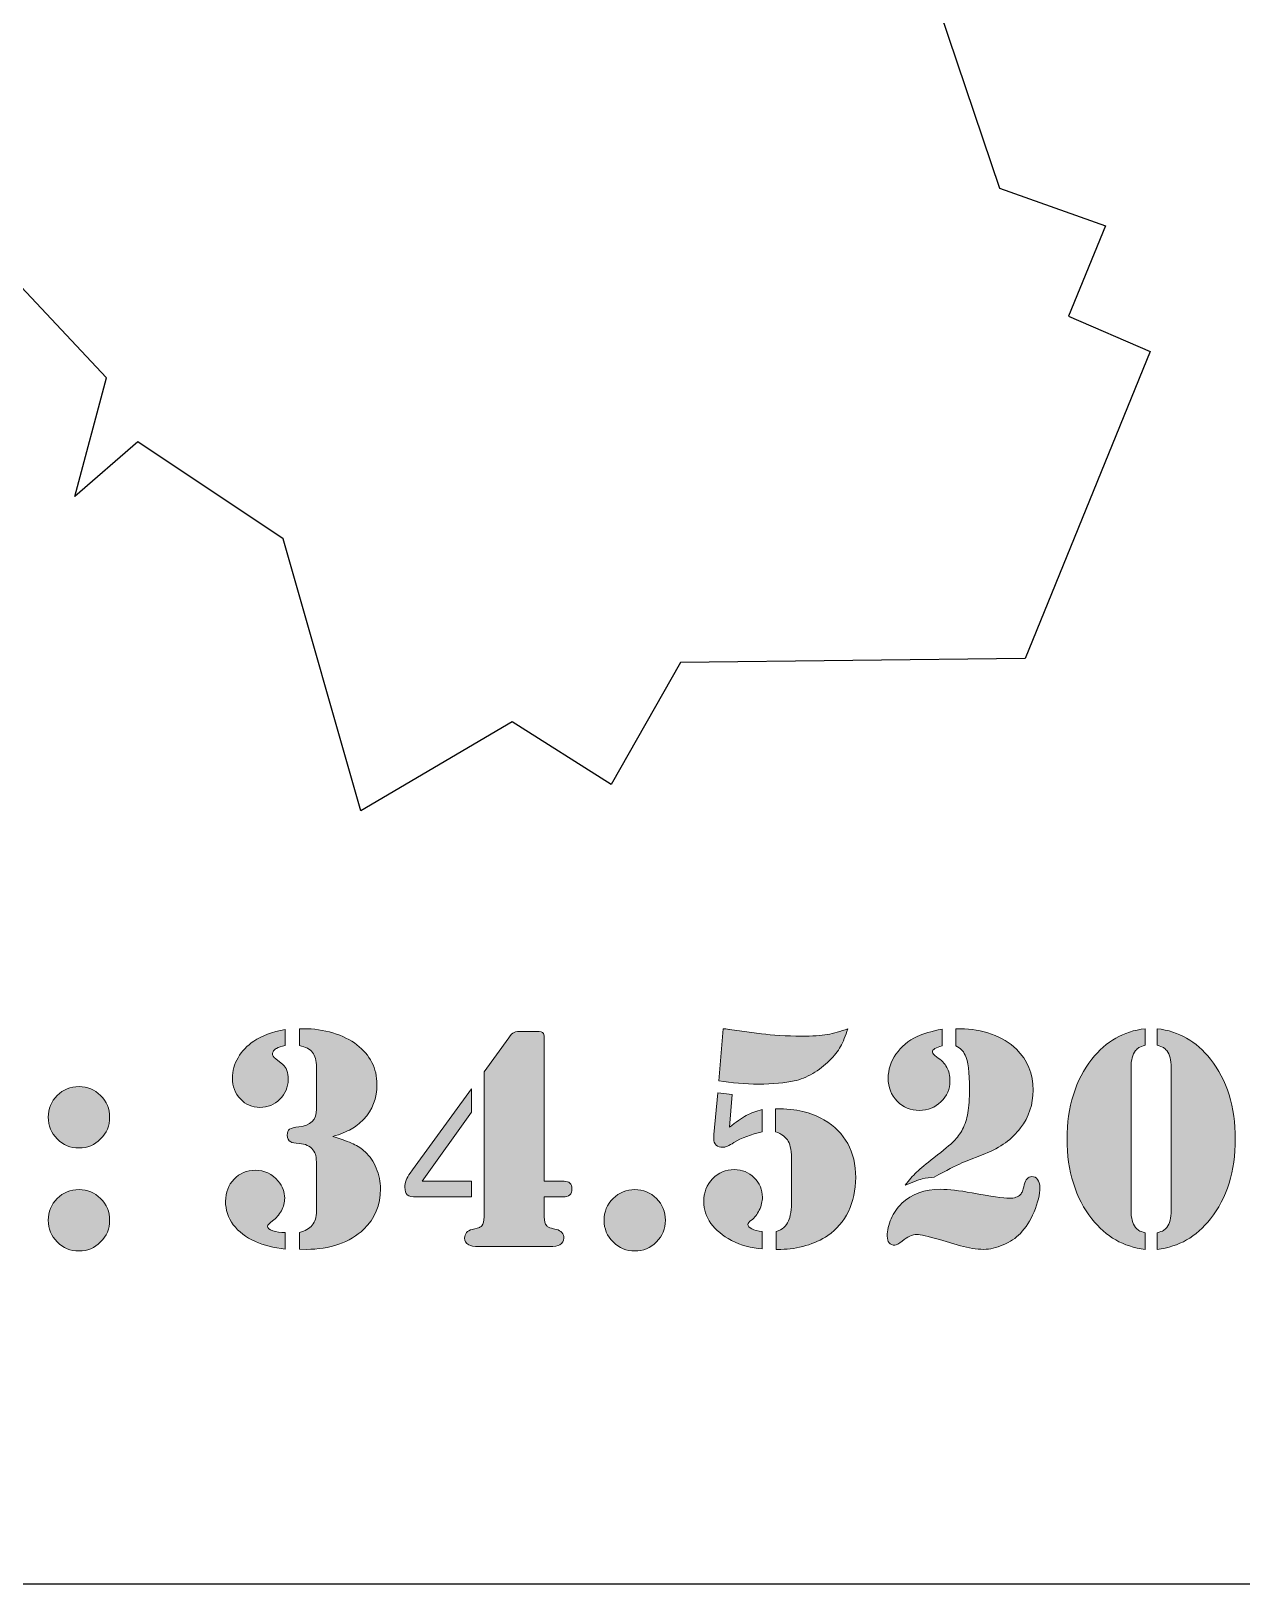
# Model space of a CAD drawing. Header units: inches. Extents: x 11 to 167, y -177 to -21.
# Drawn here: x 116.79 to 140.59, y -176.86 to -146.33 of the extents above; entities that cross this region are included whole.
import ezdxf

# ---------------------------------------------------------------- set-up
doc = ezdxf.new("R2010")
doc.units = ezdxf.units.IN
doc.header["$MEASUREMENT"] = 0
doc.layers.add('Layer 1', color=7, linetype='Continuous')
doc.layers.add('Layer 2', color=7, linetype='Continuous')

# ---------------------------------------------------------------- blocks, each defined once
blk = doc.blocks.new('block 5')
at = {"layer": 'Layer 2', "color": 250, "lineweight": 25, "true_color": 0x231f20}
blk.add_lwpolyline([(134.482, -145.437), (135.82, -149.421), (137.907, -150.16), (137.178, -151.935), (138.788, -152.629), (136.327, -158.668), (129.55, -158.745), (128.189, -161.147), (126.246, -159.911), (123.271, -161.659), (121.74, -156.313), (118.885, -154.408), (117.644, -155.484), (118.266, -153.147), (116.297, -151.044), (112.404, -151), (109.845, -147.199), (105.393, -145.074)], dxfattribs=at)
blk = doc.blocks.new('block 2')
at = {"layer": 'Layer 2'}
blk.add_blockref('block 5', (0, 0), dxfattribs=at)
blk = doc.blocks.new('block 7')
at = {"layer": 'Layer 2', "true_color": 0xffffff}
h = blk.add_hatch(color=7, dxfattribs=at)
h.dxf.hatch_style = 2
edge = h.paths.add_edge_path()
edge.add_spline(control_points=[(121.784, -169.953), (121.784, -169.953), (121.784, -170.279), (121.784, -170.279), (121.555, -170.25), (121.358, -170.199), (121.195, -170.127), (121.009, -170.044), (120.865, -169.935), (120.762, -169.797), (120.66, -169.66), (120.609, -169.506), (120.609, -169.336), (120.609, -169.163), (120.665, -169.018), (120.776, -168.901), (120.888, -168.784), (121.027, -168.726), (121.192, -168.726), (121.374, -168.726), (121.525, -168.798), (121.645, -168.943), (121.729, -169.046), (121.772, -169.157), (121.772, -169.274), (121.772, -169.359), (121.75, -169.442), (121.707, -169.522), (121.663, -169.603), (121.605, -169.669), (121.533, -169.721), (121.467, -169.768), (121.434, -169.805), (121.434, -169.829), (121.434, -169.862), (121.469, -169.891), (121.539, -169.916), (121.609, -169.941), (121.691, -169.953), (121.784, -169.953)], knot_values=[0, 0, 0, 0, 1, 1, 1, 2, 2, 2, 3, 3, 3, 4, 4, 4, 5, 5, 5, 6, 6, 6, 7, 7, 7, 8, 8, 8, 9, 9, 9, 10, 10, 10, 11, 11, 11, 12, 12, 12, 13, 13, 13, 13], degree=3, periodic=1)
edge = h.paths.add_edge_path()
edge.add_spline(control_points=[(121.784, -165.96), (121.784, -165.96), (121.784, -166.273), (121.784, -166.273), (121.704, -166.292), (121.646, -166.311), (121.61, -166.332), (121.588, -166.344), (121.569, -166.361), (121.553, -166.382), (121.538, -166.402), (121.53, -166.42), (121.53, -166.434), (121.532, -166.467), (121.554, -166.5), (121.595, -166.534), (121.595, -166.534), (121.738, -166.648), (121.738, -166.648), (121.806, -166.704), (121.84, -166.802), (121.84, -166.943), (121.84, -167.094), (121.786, -167.223), (121.677, -167.33), (121.569, -167.438), (121.438, -167.492), (121.285, -167.492), (121.132, -167.492), (121.004, -167.436), (120.9, -167.326), (120.797, -167.215), (120.745, -167.078), (120.745, -166.915), (120.745, -166.774), (120.782, -166.64), (120.855, -166.514), (120.929, -166.386), (121.032, -166.278), (121.164, -166.189), (121.317, -166.086), (121.524, -166.01), (121.784, -165.96)], knot_values=[0, 0, 0, 0, 1, 1, 1, 2, 2, 2, 3, 3, 3, 4, 4, 4, 5, 5, 5, 6, 6, 6, 7, 7, 7, 8, 8, 8, 9, 9, 9, 10, 10, 10, 11, 11, 11, 12, 12, 12, 13, 13, 13, 14, 14, 14, 14], degree=3, periodic=1)
edge = h.paths.add_edge_path()
edge.add_spline(control_points=[(122.717, -168.065), (122.897, -168.119), (123.032, -168.167), (123.12, -168.209), (123.209, -168.252), (123.288, -168.304), (123.356, -168.366), (123.447, -168.451), (123.519, -168.558), (123.573, -168.688), (123.627, -168.819), (123.654, -168.954), (123.654, -169.095), (123.654, -169.415), (123.544, -169.68), (123.325, -169.888), (123.191, -170.016), (123.027, -170.114), (122.834, -170.181), (122.64, -170.248), (122.428, -170.282), (122.197, -170.282), (122.197, -170.282), (122.06, -170.279), (122.06, -170.279), (122.06, -170.279), (122.06, -169.953), (122.06, -169.953), (122.176, -169.92), (122.26, -169.872), (122.311, -169.808), (122.342, -169.771), (122.364, -169.731), (122.376, -169.689), (122.389, -169.646), (122.395, -169.59), (122.395, -169.519), (122.395, -169.519), (122.395, -168.63), (122.395, -168.63), (122.395, -168.543), (122.391, -168.48), (122.383, -168.44), (122.374, -168.401), (122.356, -168.363), (122.327, -168.326), (122.269, -168.249), (122.178, -168.208), (122.054, -168.202), (121.971, -168.197), (121.916, -168.187), (121.89, -168.171), (121.844, -168.142), (121.821, -168.098), (121.821, -168.04), (121.821, -167.983), (121.837, -167.942), (121.869, -167.919), (121.901, -167.897), (121.962, -167.881), (122.051, -167.873), (122.282, -167.852), (122.398, -167.735), (122.398, -167.523), (122.398, -167.523), (122.395, -167.402), (122.395, -167.402), (122.395, -167.402), (122.395, -166.701), (122.395, -166.701), (122.395, -166.571), (122.37, -166.474), (122.321, -166.411), (122.271, -166.348), (122.184, -166.302), (122.06, -166.273), (122.06, -166.273), (122.06, -165.944), (122.06, -165.944), (122.06, -165.944), (122.147, -165.944), (122.147, -165.944), (122.345, -165.944), (122.537, -165.972), (122.721, -166.028), (122.904, -166.084), (123.062, -166.161), (123.192, -166.261), (123.32, -166.358), (123.418, -166.473), (123.485, -166.607), (123.552, -166.74), (123.586, -166.883), (123.586, -167.036), (123.586, -167.311), (123.498, -167.541), (123.322, -167.727), (123.246, -167.808), (123.164, -167.872), (123.079, -167.919), (122.993, -167.967), (122.872, -168.016), (122.717, -168.065)], knot_values=[0, 0, 0, 0, 1, 1, 1, 2, 2, 2, 3, 3, 3, 4, 4, 4, 5, 5, 5, 6, 6, 6, 7, 7, 7, 8, 8, 8, 9, 9, 9, 10, 10, 10, 11, 11, 11, 12, 12, 12, 13, 13, 13, 14, 14, 14, 15, 15, 15, 16, 16, 16, 17, 17, 17, 18, 18, 18, 19, 19, 19, 20, 20, 20, 21, 21, 21, 22, 22, 22, 23, 23, 23, 24, 24, 24, 25, 25, 25, 26, 26, 26, 27, 27, 27, 28, 28, 28, 29, 29, 29, 30, 30, 30, 31, 31, 31, 32, 32, 32, 33, 33, 33, 34, 34, 34, 34], degree=3, periodic=1)
h = blk.add_hatch(color=7, dxfattribs=at)
h.dxf.hatch_style = 2
edge = h.paths.add_edge_path()
edge.add_spline(control_points=[(125.446, -167.129), (125.446, -167.129), (125.446, -167.588), (125.446, -167.588), (125.446, -167.588), (124.472, -168.943), (124.472, -168.943), (124.472, -168.943), (125.446, -168.943), (125.446, -168.943), (125.446, -168.943), (125.446, -169.25), (125.446, -169.25), (125.446, -169.25), (124.364, -169.25), (124.364, -169.25), (124.275, -169.25), (124.214, -169.236), (124.182, -169.209), (124.15, -169.182), (124.134, -169.133), (124.134, -169.06), (124.134, -168.972), (124.17, -168.879), (124.24, -168.781), (124.24, -168.781), (124.286, -168.716), (124.286, -168.716), (124.286, -168.716), (125.446, -167.129), (125.446, -167.129)], knot_values=[0, 0, 0, 0, 1, 1, 1, 2, 2, 2, 3, 3, 3, 4, 4, 4, 5, 5, 5, 6, 6, 6, 7, 7, 7, 8, 8, 8, 9, 9, 9, 10, 10, 10, 10], degree=3, periodic=1)
edge = h.paths.add_edge_path()
edge.add_spline(control_points=[(125.691, -166.794), (125.691, -166.794), (126.178, -166.121), (126.178, -166.121), (126.217, -166.065), (126.252, -166.031), (126.283, -166.017), (126.314, -166.004), (126.371, -165.997), (126.454, -165.997), (126.454, -165.997), (126.723, -165.997), (126.723, -165.997), (126.798, -165.997), (126.842, -166.011), (126.857, -166.037), (126.869, -166.064), (126.875, -166.108), (126.875, -166.168), (126.875, -166.168), (126.875, -168.943), (126.875, -168.943), (126.875, -168.943), (127.263, -168.943), (127.263, -168.943), (127.366, -168.943), (127.418, -168.992), (127.418, -169.091), (127.418, -169.197), (127.36, -169.25), (127.244, -169.25), (127.244, -169.25), (126.875, -169.25), (126.875, -169.25), (126.875, -169.25), (126.875, -169.643), (126.875, -169.643), (126.875, -169.722), (126.891, -169.78), (126.922, -169.817), (126.938, -169.836), (126.954, -169.848), (126.968, -169.853), (126.983, -169.858), (127.03, -169.871), (127.111, -169.891), (127.21, -169.914), (127.26, -169.971), (127.26, -170.062), (127.26, -170.116), (127.233, -170.159), (127.179, -170.192), (127.14, -170.217), (127.074, -170.229), (126.981, -170.229), (126.981, -170.229), (126.878, -170.229), (126.878, -170.229), (126.878, -170.229), (125.688, -170.229), (125.688, -170.229), (125.688, -170.229), (125.585, -170.229), (125.585, -170.229), (125.492, -170.229), (125.427, -170.217), (125.39, -170.192), (125.336, -170.159), (125.309, -170.116), (125.309, -170.062), (125.309, -169.971), (125.359, -169.914), (125.458, -169.891), (125.537, -169.871), (125.584, -169.858), (125.599, -169.853), (125.615, -169.848), (125.63, -169.836), (125.644, -169.817), (125.675, -169.78), (125.691, -169.722), (125.691, -169.643), (125.691, -169.643), (125.691, -166.794), (125.691, -166.794)], knot_values=[0, 0, 0, 0, 1, 1, 1, 2, 2, 2, 3, 3, 3, 4, 4, 4, 5, 5, 5, 6, 6, 6, 7, 7, 7, 8, 8, 8, 9, 9, 9, 10, 10, 10, 11, 11, 11, 12, 12, 12, 13, 13, 13, 14, 14, 14, 15, 15, 15, 16, 16, 16, 17, 17, 17, 18, 18, 18, 19, 19, 19, 20, 20, 20, 21, 21, 21, 22, 22, 22, 23, 23, 23, 24, 24, 24, 25, 25, 25, 26, 26, 26, 27, 27, 27, 28, 28, 28, 28], degree=3, periodic=1)
h = blk.add_hatch(color=7, dxfattribs=at)
h.dxf.hatch_style = 2
edge = h.paths.add_edge_path()
edge.add_spline(control_points=[(131.16, -169.932), (131.16, -169.932), (131.16, -170.273), (131.16, -170.273), (130.943, -170.258), (130.742, -170.203), (130.556, -170.105), (130.38, -170.014), (130.245, -169.903), (130.151, -169.772), (130.057, -169.641), (130.01, -169.498), (130.01, -169.343), (130.01, -169.163), (130.067, -169.013), (130.182, -168.893), (130.297, -168.773), (130.441, -168.713), (130.615, -168.713), (130.763, -168.713), (130.892, -168.767), (131.001, -168.874), (131.109, -168.982), (131.163, -169.109), (131.163, -169.256), (131.163, -169.339), (131.143, -169.423), (131.101, -169.509), (131.06, -169.594), (131.009, -169.66), (130.949, -169.705), (130.902, -169.741), (130.878, -169.769), (130.878, -169.792), (130.878, -169.825), (130.903, -169.854), (130.953, -169.879), (131.002, -169.904), (131.071, -169.921), (131.16, -169.932)], knot_values=[0, 0, 0, 0, 1, 1, 1, 2, 2, 2, 3, 3, 3, 4, 4, 4, 5, 5, 5, 6, 6, 6, 7, 7, 7, 8, 8, 8, 9, 9, 9, 10, 10, 10, 11, 11, 11, 12, 12, 12, 13, 13, 13, 13], degree=3, periodic=1)
edge = h.paths.add_edge_path()
edge.add_spline(control_points=[(130.286, -167.206), (130.286, -167.206), (130.571, -167.237), (130.571, -167.237), (130.571, -167.237), (130.518, -167.882), (130.518, -167.882), (130.64, -167.781), (130.749, -167.704), (130.844, -167.653), (130.939, -167.601), (131.045, -167.561), (131.16, -167.532), (131.16, -167.532), (131.16, -167.969), (131.16, -167.969), (130.939, -168.021), (130.753, -168.092), (130.602, -168.183), (130.503, -168.245), (130.431, -168.276), (130.385, -168.276), (130.329, -168.276), (130.285, -168.261), (130.253, -168.231), (130.221, -168.201), (130.205, -168.16), (130.205, -168.109), (130.205, -168.084), (130.206, -168.055), (130.208, -168.022), (130.208, -168.022), (130.286, -167.206), (130.286, -167.206)], knot_values=[0, 0, 0, 0, 1, 1, 1, 2, 2, 2, 3, 3, 3, 4, 4, 4, 5, 5, 5, 6, 6, 6, 7, 7, 7, 8, 8, 8, 9, 9, 9, 10, 10, 10, 11, 11, 11, 11], degree=3, periodic=1)
edge = h.paths.add_edge_path()
edge.add_spline(control_points=[(130.308, -166.971), (130.308, -166.971), (130.394, -165.944), (130.394, -165.944), (130.463, -165.953), (130.503, -165.958), (130.515, -165.96), (130.515, -165.96), (131.142, -166.044), (131.142, -166.044), (131.363, -166.075), (131.627, -166.09), (131.935, -166.09), (132.142, -166.09), (132.31, -166.08), (132.438, -166.059), (132.566, -166.038), (132.7, -166), (132.841, -165.944), (132.797, -166.087), (132.75, -166.204), (132.698, -166.295), (132.647, -166.386), (132.574, -166.478), (132.481, -166.571), (132.382, -166.67), (132.272, -166.755), (132.151, -166.825), (132.03, -166.895), (131.91, -166.944), (131.79, -166.971), (131.608, -167.012), (131.372, -167.033), (131.083, -167.033), (130.82, -167.033), (130.562, -167.012), (130.308, -166.971)], knot_values=[0, 0, 0, 0, 1, 1, 1, 2, 2, 2, 3, 3, 3, 4, 4, 4, 5, 5, 5, 6, 6, 6, 7, 7, 7, 8, 8, 8, 9, 9, 9, 10, 10, 10, 11, 11, 11, 12, 12, 12, 12], degree=3, periodic=1)
edge = h.paths.add_edge_path()
edge.add_spline(control_points=[(131.421, -167.969), (131.421, -167.969), (131.421, -167.519), (131.421, -167.519), (131.634, -167.519), (131.812, -167.536), (131.957, -167.569), (132.102, -167.602), (132.24, -167.658), (132.373, -167.737), (132.788, -167.98), (132.996, -168.359), (132.996, -168.871), (132.996, -169.117), (132.948, -169.339), (132.853, -169.535), (132.758, -169.731), (132.623, -169.89), (132.447, -170.012), (132.323, -170.095), (132.179, -170.161), (132.016, -170.209), (131.853, -170.258), (131.689, -170.282), (131.526, -170.282), (131.526, -170.282), (131.43, -170.282), (131.43, -170.282), (131.43, -170.282), (131.43, -169.932), (131.43, -169.932), (131.494, -169.911), (131.545, -169.885), (131.584, -169.853), (131.622, -169.821), (131.653, -169.776), (131.678, -169.718), (131.695, -169.685), (131.709, -169.631), (131.72, -169.557), (131.731, -169.482), (131.737, -169.411), (131.737, -169.343), (131.737, -169.343), (131.737, -168.549), (131.737, -168.549), (131.737, -168.367), (131.715, -168.236), (131.672, -168.157), (131.628, -168.077), (131.545, -168.015), (131.421, -167.969)], knot_values=[0, 0, 0, 0, 1, 1, 1, 2, 2, 2, 3, 3, 3, 4, 4, 4, 5, 5, 5, 6, 6, 6, 7, 7, 7, 8, 8, 8, 9, 9, 9, 10, 10, 10, 11, 11, 11, 12, 12, 12, 13, 13, 13, 14, 14, 14, 15, 15, 15, 16, 16, 16, 17, 17, 17, 17], degree=3, periodic=1)
h = blk.add_hatch(color=7, dxfattribs=at)
h.dxf.hatch_style = 2
edge = h.paths.add_edge_path()
edge.add_spline(control_points=[(136.459, -168.853), (136.505, -168.851), (136.542, -168.869), (136.572, -168.909), (136.602, -168.948), (136.617, -169), (136.617, -169.064), (136.617, -169.206), (136.58, -169.366), (136.504, -169.542), (136.429, -169.72), (136.338, -169.861), (136.233, -169.969), (136.142, -170.062), (136.029, -170.137), (135.895, -170.195), (135.761, -170.253), (135.633, -170.282), (135.514, -170.282), (135.369, -170.282), (135.216, -170.258), (135.055, -170.211), (135.055, -170.211), (134.645, -170.09), (134.645, -170.09), (134.416, -170.024), (134.267, -169.991), (134.199, -169.991), (134.108, -169.991), (134.012, -170.034), (133.911, -170.121), (133.846, -170.175), (133.798, -170.201), (133.765, -170.201), (133.717, -170.201), (133.681, -170.186), (133.655, -170.155), (133.629, -170.124), (133.616, -170.08), (133.616, -170.022), (133.616, -169.91), (133.642, -169.796), (133.693, -169.681), (133.745, -169.565), (133.815, -169.464), (133.904, -169.377), (134.092, -169.193), (134.349, -169.101), (134.673, -169.101), (134.824, -169.101), (135.028, -169.125), (135.284, -169.172), (135.658, -169.242), (135.902, -169.278), (136.016, -169.278), (136.115, -169.278), (136.188, -169.253), (136.236, -169.203), (136.252, -169.185), (136.265, -169.163), (136.275, -169.139), (136.284, -169.116), (136.296, -169.073), (136.31, -169.011), (136.333, -168.91), (136.383, -168.857), (136.459, -168.853)], knot_values=[0, 0, 0, 0, 1, 1, 1, 2, 2, 2, 3, 3, 3, 4, 4, 4, 5, 5, 5, 6, 6, 6, 7, 7, 7, 8, 8, 8, 9, 9, 9, 10, 10, 10, 11, 11, 11, 12, 12, 12, 13, 13, 13, 14, 14, 14, 15, 15, 15, 16, 16, 16, 17, 17, 17, 18, 18, 18, 19, 19, 19, 20, 20, 20, 21, 21, 21, 22, 22, 22, 22], degree=3, periodic=1)
edge = h.paths.add_edge_path()
edge.add_spline(control_points=[(134.695, -165.954), (134.695, -165.954), (134.695, -166.282), (134.695, -166.282), (134.637, -166.295), (134.59, -166.312), (134.554, -166.335), (134.518, -166.358), (134.501, -166.381), (134.503, -166.403), (134.507, -166.432), (134.535, -166.463), (134.586, -166.496), (134.679, -166.56), (134.747, -166.63), (134.788, -166.704), (134.829, -166.778), (134.85, -166.868), (134.85, -166.974), (134.85, -167.131), (134.791, -167.266), (134.672, -167.38), (134.553, -167.494), (134.413, -167.55), (134.252, -167.55), (134.076, -167.55), (133.929, -167.49), (133.811, -167.369), (133.693, -167.248), (133.635, -167.098), (133.635, -166.918), (133.635, -166.748), (133.686, -166.59), (133.788, -166.444), (133.89, -166.297), (134.029, -166.181), (134.205, -166.096), (134.317, -166.043), (134.48, -165.995), (134.695, -165.954)], knot_values=[0, 0, 0, 0, 1, 1, 1, 2, 2, 2, 3, 3, 3, 4, 4, 4, 5, 5, 5, 6, 6, 6, 7, 7, 7, 8, 8, 8, 9, 9, 9, 10, 10, 10, 11, 11, 11, 12, 12, 12, 13, 13, 13, 13], degree=3, periodic=1)
edge = h.paths.add_edge_path()
edge.add_spline(control_points=[(134.968, -166.282), (134.968, -166.282), (134.968, -165.944), (134.968, -165.944), (134.968, -165.944), (135.052, -165.944), (135.052, -165.944), (135.267, -165.944), (135.472, -165.98), (135.667, -166.051), (135.862, -166.123), (136.025, -166.221), (136.155, -166.347), (136.374, -166.56), (136.484, -166.829), (136.484, -167.154), (136.484, -167.433), (136.402, -167.68), (136.238, -167.896), (136.073, -168.112), (135.84, -168.281), (135.538, -168.403), (135.538, -168.403), (135.132, -168.564), (135.132, -168.564), (135.014, -168.612), (134.848, -168.695), (134.633, -168.812), (134.633, -168.812), (134.54, -168.865), (134.54, -168.865), (134.457, -168.865), (134.378, -168.876), (134.301, -168.898), (134.225, -168.92), (134.114, -168.961), (133.969, -169.023), (134.044, -168.924), (134.119, -168.838), (134.194, -168.766), (134.27, -168.694), (134.383, -168.598), (134.534, -168.481), (134.728, -168.33), (134.859, -168.221), (134.926, -168.153), (134.993, -168.087), (135.05, -168.008), (135.098, -167.919), (135.146, -167.829), (135.18, -167.722), (135.202, -167.599), (135.224, -167.476), (135.234, -167.32), (135.234, -167.132), (135.234, -166.801), (135.206, -166.578), (135.148, -166.462), (135.125, -166.417), (135.101, -166.382), (135.075, -166.357), (135.049, -166.332), (135.013, -166.307), (134.968, -166.282)], knot_values=[0, 0, 0, 0, 1, 1, 1, 2, 2, 2, 3, 3, 3, 4, 4, 4, 5, 5, 5, 6, 6, 6, 7, 7, 7, 8, 8, 8, 9, 9, 9, 10, 10, 10, 11, 11, 11, 12, 12, 12, 13, 13, 13, 14, 14, 14, 15, 15, 15, 16, 16, 16, 17, 17, 17, 18, 18, 18, 19, 19, 19, 20, 20, 20, 21, 21, 21, 21], degree=3, periodic=1)
h = blk.add_hatch(color=7, dxfattribs=at)
h.dxf.hatch_style = 2
edge = h.paths.add_edge_path()
edge.add_spline(control_points=[(138.685, -170.282), (138.468, -170.255), (138.276, -170.194), (138.107, -170.098), (137.939, -170.001), (137.782, -169.862), (137.637, -169.681), (137.478, -169.482), (137.357, -169.25), (137.275, -168.983), (137.192, -168.716), (137.151, -168.426), (137.151, -168.112), (137.151, -167.8), (137.192, -167.51), (137.275, -167.244), (137.357, -166.977), (137.478, -166.744), (137.637, -166.546), (137.782, -166.364), (137.939, -166.225), (138.107, -166.129), (138.276, -166.033), (138.468, -165.971), (138.685, -165.944), (138.685, -165.944), (138.685, -166.267), (138.685, -166.267), (138.628, -166.285), (138.587, -166.302), (138.564, -166.315), (138.542, -166.329), (138.52, -166.349), (138.499, -166.375), (138.439, -166.452), (138.409, -166.562), (138.409, -166.707), (138.409, -166.707), (138.409, -169.519), (138.409, -169.519), (138.409, -169.664), (138.439, -169.775), (138.499, -169.851), (138.52, -169.878), (138.542, -169.898), (138.564, -169.912), (138.587, -169.925), (138.628, -169.941), (138.685, -169.96), (138.685, -169.96), (138.685, -170.282), (138.685, -170.282)], knot_values=[0, 0, 0, 0, 1, 1, 1, 2, 2, 2, 3, 3, 3, 4, 4, 4, 5, 5, 5, 6, 6, 6, 7, 7, 7, 8, 8, 8, 9, 9, 9, 10, 10, 10, 11, 11, 11, 12, 12, 12, 13, 13, 13, 14, 14, 14, 15, 15, 15, 16, 16, 16, 17, 17, 17, 17], degree=3, periodic=1)
edge = h.paths.add_edge_path()
edge.add_spline(control_points=[(138.924, -170.282), (138.924, -170.282), (138.924, -169.96), (138.924, -169.96), (138.982, -169.941), (139.022, -169.925), (139.045, -169.912), (139.068, -169.898), (139.09, -169.878), (139.11, -169.851), (139.17, -169.775), (139.2, -169.664), (139.2, -169.519), (139.2, -169.519), (139.2, -166.707), (139.2, -166.707), (139.2, -166.562), (139.17, -166.452), (139.11, -166.375), (139.09, -166.349), (139.068, -166.329), (139.045, -166.315), (139.022, -166.302), (138.982, -166.285), (138.924, -166.267), (138.924, -166.267), (138.924, -165.944), (138.924, -165.944), (139.141, -165.971), (139.334, -166.033), (139.502, -166.129), (139.671, -166.225), (139.827, -166.364), (139.972, -166.546), (140.131, -166.744), (140.252, -166.977), (140.335, -167.244), (140.418, -167.51), (140.459, -167.8), (140.459, -168.112), (140.459, -168.426), (140.418, -168.716), (140.335, -168.983), (140.252, -169.25), (140.131, -169.482), (139.972, -169.681), (139.827, -169.862), (139.671, -170.001), (139.502, -170.098), (139.334, -170.194), (139.141, -170.255), (138.924, -170.282)], knot_values=[0, 0, 0, 0, 1, 1, 1, 2, 2, 2, 3, 3, 3, 4, 4, 4, 5, 5, 5, 6, 6, 6, 7, 7, 7, 8, 8, 8, 9, 9, 9, 10, 10, 10, 11, 11, 11, 12, 12, 12, 13, 13, 13, 14, 14, 14, 15, 15, 15, 16, 16, 16, 17, 17, 17, 17], degree=3, periodic=1)
h = blk.add_hatch(color=7, dxfattribs=at)
h.dxf.hatch_style = 2
edge = h.paths.add_edge_path()
edge.add_spline(control_points=[(117.729, -167.082), (117.894, -167.082), (118.036, -167.141), (118.153, -167.259), (118.271, -167.377), (118.33, -167.518), (118.33, -167.684), (118.33, -167.851), (118.271, -167.994), (118.153, -168.112), (118.036, -168.23), (117.894, -168.288), (117.729, -168.288), (117.561, -168.288), (117.419, -168.23), (117.301, -168.112), (117.183, -167.994), (117.124, -167.851), (117.124, -167.684), (117.124, -167.518), (117.183, -167.377), (117.301, -167.259), (117.419, -167.141), (117.561, -167.082), (117.729, -167.082)], knot_values=[0, 0, 0, 0, 1, 1, 1, 2, 2, 2, 3, 3, 3, 4, 4, 4, 5, 5, 5, 6, 6, 6, 7, 7, 7, 8, 8, 8, 8], degree=3, periodic=1)
edge = h.paths.add_edge_path()
edge.add_spline(control_points=[(117.729, -169.107), (117.894, -169.107), (118.036, -169.166), (118.153, -169.284), (118.271, -169.402), (118.33, -169.543), (118.33, -169.709), (118.33, -169.876), (118.271, -170.019), (118.153, -170.136), (118.036, -170.254), (117.894, -170.313), (117.729, -170.313), (117.561, -170.313), (117.419, -170.254), (117.301, -170.136), (117.183, -170.019), (117.124, -169.876), (117.124, -169.709), (117.124, -169.543), (117.183, -169.402), (117.301, -169.284), (117.419, -169.166), (117.561, -169.107), (117.729, -169.107)], knot_values=[0, 0, 0, 0, 1, 1, 1, 2, 2, 2, 3, 3, 3, 4, 4, 4, 5, 5, 5, 6, 6, 6, 7, 7, 7, 8, 8, 8, 8], degree=3, periodic=1)
h = blk.add_hatch(color=7, dxfattribs=at)
h.dxf.hatch_style = 2
edge = h.paths.add_edge_path()
edge.add_spline(control_points=[(128.655, -169.107), (128.82, -169.107), (128.962, -169.166), (129.08, -169.284), (129.198, -169.402), (129.257, -169.543), (129.257, -169.709), (129.257, -169.876), (129.198, -170.019), (129.08, -170.136), (128.962, -170.254), (128.82, -170.313), (128.655, -170.313), (128.488, -170.313), (128.345, -170.254), (128.227, -170.136), (128.109, -170.019), (128.05, -169.876), (128.05, -169.709), (128.05, -169.543), (128.109, -169.402), (128.227, -169.284), (128.345, -169.166), (128.488, -169.107), (128.655, -169.107)], knot_values=[0, 0, 0, 0, 1, 1, 1, 2, 2, 2, 3, 3, 3, 4, 4, 4, 5, 5, 5, 6, 6, 6, 7, 7, 7, 8, 8, 8, 8], degree=3, periodic=1)
at = {"layer": 'Layer 2', "lineweight": 0}
for points, knots in [([(121.784, -165.96), (121.784, -165.96), (121.784, -166.273), (121.784, -166.273), (121.704, -166.292), (121.646, -166.311), (121.61, -166.332), (121.588, -166.344), (121.569, -166.361), (121.553, -166.382), (121.538, -166.402), (121.53, -166.42), (121.53, -166.434), (121.532, -166.467), (121.554, -166.5), (121.595, -166.534), (121.595, -166.534), (121.738, -166.648), (121.738, -166.648), (121.806, -166.704), (121.84, -166.802), (121.84, -166.943), (121.84, -167.094), (121.786, -167.223), (121.677, -167.33), (121.569, -167.438), (121.438, -167.492), (121.285, -167.492), (121.132, -167.492), (121.004, -167.436), (120.9, -167.326), (120.797, -167.215), (120.745, -167.078), (120.745, -166.915), (120.745, -166.774), (120.782, -166.64), (120.855, -166.514), (120.929, -166.386), (121.032, -166.278), (121.164, -166.189), (121.317, -166.086), (121.524, -166.01), (121.784, -165.96)], [0, 0, 0, 0, 1, 1, 1, 2, 2, 2, 3, 3, 3, 4, 4, 4, 5, 5, 5, 6, 6, 6, 7, 7, 7, 8, 8, 8, 9, 9, 9, 10, 10, 10, 11, 11, 11, 12, 12, 12, 13, 13, 13, 14, 14, 14, 14]), ([(122.717, -168.065), (122.897, -168.119), (123.032, -168.167), (123.12, -168.209), (123.209, -168.252), (123.288, -168.304), (123.356, -168.366), (123.447, -168.451), (123.519, -168.558), (123.573, -168.688), (123.627, -168.819), (123.654, -168.954), (123.654, -169.095), (123.654, -169.415), (123.544, -169.68), (123.325, -169.888), (123.191, -170.016), (123.027, -170.114), (122.834, -170.181), (122.64, -170.248), (122.428, -170.282), (122.197, -170.282), (122.197, -170.282), (122.06, -170.279), (122.06, -170.279), (122.06, -170.279), (122.06, -169.953), (122.06, -169.953), (122.176, -169.92), (122.26, -169.872), (122.311, -169.808), (122.342, -169.771), (122.364, -169.731), (122.376, -169.689), (122.389, -169.646), (122.395, -169.59), (122.395, -169.519), (122.395, -169.519), (122.395, -168.63), (122.395, -168.63), (122.395, -168.543), (122.391, -168.48), (122.383, -168.44), (122.374, -168.401), (122.356, -168.363), (122.327, -168.326), (122.269, -168.249), (122.178, -168.208), (122.054, -168.202), (121.971, -168.197), (121.916, -168.187), (121.89, -168.171), (121.844, -168.142), (121.821, -168.098), (121.821, -168.04), (121.821, -167.983), (121.837, -167.942), (121.869, -167.919), (121.901, -167.897), (121.962, -167.881), (122.051, -167.873), (122.282, -167.852), (122.398, -167.735), (122.398, -167.523), (122.398, -167.523), (122.395, -167.402), (122.395, -167.402), (122.395, -167.402), (122.395, -166.701), (122.395, -166.701), (122.395, -166.571), (122.37, -166.474), (122.321, -166.411), (122.271, -166.348), (122.184, -166.302), (122.06, -166.273), (122.06, -166.273), (122.06, -165.944), (122.06, -165.944), (122.06, -165.944), (122.147, -165.944), (122.147, -165.944), (122.345, -165.944), (122.537, -165.972), (122.721, -166.028), (122.904, -166.084), (123.062, -166.161), (123.192, -166.261), (123.32, -166.358), (123.418, -166.473), (123.485, -166.607), (123.552, -166.74), (123.586, -166.883), (123.586, -167.036), (123.586, -167.311), (123.498, -167.541), (123.322, -167.727), (123.246, -167.808), (123.164, -167.872), (123.079, -167.919), (122.993, -167.967), (122.872, -168.016), (122.717, -168.065)], [0, 0, 0, 0, 1, 1, 1, 2, 2, 2, 3, 3, 3, 4, 4, 4, 5, 5, 5, 6, 6, 6, 7, 7, 7, 8, 8, 8, 9, 9, 9, 10, 10, 10, 11, 11, 11, 12, 12, 12, 13, 13, 13, 14, 14, 14, 15, 15, 15, 16, 16, 16, 17, 17, 17, 18, 18, 18, 19, 19, 19, 20, 20, 20, 21, 21, 21, 22, 22, 22, 23, 23, 23, 24, 24, 24, 25, 25, 25, 26, 26, 26, 27, 27, 27, 28, 28, 28, 29, 29, 29, 30, 30, 30, 31, 31, 31, 32, 32, 32, 33, 33, 33, 34, 34, 34, 34]), ([(125.691, -166.794), (125.691, -166.794), (126.178, -166.121), (126.178, -166.121), (126.217, -166.065), (126.252, -166.031), (126.283, -166.017), (126.314, -166.004), (126.371, -165.997), (126.454, -165.997), (126.454, -165.997), (126.723, -165.997), (126.723, -165.997), (126.798, -165.997), (126.842, -166.011), (126.857, -166.037), (126.869, -166.064), (126.875, -166.108), (126.875, -166.168), (126.875, -166.168), (126.875, -168.943), (126.875, -168.943), (126.875, -168.943), (127.263, -168.943), (127.263, -168.943), (127.366, -168.943), (127.418, -168.992), (127.418, -169.091), (127.418, -169.197), (127.36, -169.25), (127.244, -169.25), (127.244, -169.25), (126.875, -169.25), (126.875, -169.25), (126.875, -169.25), (126.875, -169.643), (126.875, -169.643), (126.875, -169.722), (126.891, -169.78), (126.922, -169.817), (126.938, -169.836), (126.954, -169.848), (126.968, -169.853), (126.983, -169.858), (127.03, -169.871), (127.111, -169.891), (127.21, -169.914), (127.26, -169.971), (127.26, -170.062), (127.26, -170.116), (127.233, -170.159), (127.179, -170.192), (127.14, -170.217), (127.074, -170.229), (126.981, -170.229), (126.981, -170.229), (126.878, -170.229), (126.878, -170.229), (126.878, -170.229), (125.688, -170.229), (125.688, -170.229), (125.688, -170.229), (125.585, -170.229), (125.585, -170.229), (125.492, -170.229), (125.427, -170.217), (125.39, -170.192), (125.336, -170.159), (125.309, -170.116), (125.309, -170.062), (125.309, -169.971), (125.359, -169.914), (125.458, -169.891), (125.537, -169.871), (125.584, -169.858), (125.599, -169.853), (125.615, -169.848), (125.63, -169.836), (125.644, -169.817), (125.675, -169.78), (125.691, -169.722), (125.691, -169.643), (125.691, -169.643), (125.691, -166.794), (125.691, -166.794)], [0, 0, 0, 0, 1, 1, 1, 2, 2, 2, 3, 3, 3, 4, 4, 4, 5, 5, 5, 6, 6, 6, 7, 7, 7, 8, 8, 8, 9, 9, 9, 10, 10, 10, 11, 11, 11, 12, 12, 12, 13, 13, 13, 14, 14, 14, 15, 15, 15, 16, 16, 16, 17, 17, 17, 18, 18, 18, 19, 19, 19, 20, 20, 20, 21, 21, 21, 22, 22, 22, 23, 23, 23, 24, 24, 24, 25, 25, 25, 26, 26, 26, 27, 27, 27, 28, 28, 28, 28]), ([(130.308, -166.971), (130.308, -166.971), (130.394, -165.944), (130.394, -165.944), (130.463, -165.953), (130.503, -165.958), (130.515, -165.96), (130.515, -165.96), (131.142, -166.044), (131.142, -166.044), (131.363, -166.075), (131.627, -166.09), (131.935, -166.09), (132.142, -166.09), (132.31, -166.08), (132.438, -166.059), (132.566, -166.038), (132.7, -166), (132.841, -165.944), (132.797, -166.087), (132.75, -166.204), (132.698, -166.295), (132.647, -166.386), (132.574, -166.478), (132.481, -166.571), (132.382, -166.67), (132.272, -166.755), (132.151, -166.825), (132.03, -166.895), (131.91, -166.944), (131.79, -166.971), (131.608, -167.012), (131.372, -167.033), (131.083, -167.033), (130.82, -167.033), (130.562, -167.012), (130.308, -166.971)], [0, 0, 0, 0, 1, 1, 1, 2, 2, 2, 3, 3, 3, 4, 4, 4, 5, 5, 5, 6, 6, 6, 7, 7, 7, 8, 8, 8, 9, 9, 9, 10, 10, 10, 11, 11, 11, 12, 12, 12, 12]), ([(134.695, -165.954), (134.695, -165.954), (134.695, -166.282), (134.695, -166.282), (134.637, -166.295), (134.59, -166.312), (134.554, -166.335), (134.518, -166.358), (134.501, -166.381), (134.503, -166.403), (134.507, -166.432), (134.535, -166.463), (134.586, -166.496), (134.679, -166.56), (134.747, -166.63), (134.788, -166.704), (134.829, -166.778), (134.85, -166.868), (134.85, -166.974), (134.85, -167.131), (134.791, -167.266), (134.672, -167.38), (134.553, -167.494), (134.413, -167.55), (134.252, -167.55), (134.076, -167.55), (133.929, -167.49), (133.811, -167.369), (133.693, -167.248), (133.635, -167.098), (133.635, -166.918), (133.635, -166.748), (133.686, -166.59), (133.788, -166.444), (133.89, -166.297), (134.029, -166.181), (134.205, -166.096), (134.317, -166.043), (134.48, -165.995), (134.695, -165.954)], [0, 0, 0, 0, 1, 1, 1, 2, 2, 2, 3, 3, 3, 4, 4, 4, 5, 5, 5, 6, 6, 6, 7, 7, 7, 8, 8, 8, 9, 9, 9, 10, 10, 10, 11, 11, 11, 12, 12, 12, 13, 13, 13, 13]), ([(134.968, -166.282), (134.968, -166.282), (134.968, -165.944), (134.968, -165.944), (134.968, -165.944), (135.052, -165.944), (135.052, -165.944), (135.267, -165.944), (135.472, -165.98), (135.667, -166.051), (135.862, -166.123), (136.025, -166.221), (136.155, -166.347), (136.374, -166.56), (136.484, -166.829), (136.484, -167.154), (136.484, -167.433), (136.402, -167.68), (136.238, -167.896), (136.073, -168.112), (135.84, -168.281), (135.538, -168.403), (135.538, -168.403), (135.132, -168.564), (135.132, -168.564), (135.014, -168.612), (134.848, -168.695), (134.633, -168.812), (134.633, -168.812), (134.54, -168.865), (134.54, -168.865), (134.457, -168.865), (134.378, -168.876), (134.301, -168.898), (134.225, -168.92), (134.114, -168.961), (133.969, -169.023), (134.044, -168.924), (134.119, -168.838), (134.194, -168.766), (134.27, -168.694), (134.383, -168.598), (134.534, -168.481), (134.728, -168.33), (134.859, -168.221), (134.926, -168.153), (134.993, -168.087), (135.05, -168.008), (135.098, -167.919), (135.146, -167.829), (135.18, -167.722), (135.202, -167.599), (135.224, -167.476), (135.234, -167.32), (135.234, -167.132), (135.234, -166.801), (135.206, -166.578), (135.148, -166.462), (135.125, -166.417), (135.101, -166.382), (135.075, -166.357), (135.049, -166.332), (135.013, -166.307), (134.968, -166.282)], [0, 0, 0, 0, 1, 1, 1, 2, 2, 2, 3, 3, 3, 4, 4, 4, 5, 5, 5, 6, 6, 6, 7, 7, 7, 8, 8, 8, 9, 9, 9, 10, 10, 10, 11, 11, 11, 12, 12, 12, 13, 13, 13, 14, 14, 14, 15, 15, 15, 16, 16, 16, 17, 17, 17, 18, 18, 18, 19, 19, 19, 20, 20, 20, 21, 21, 21, 21]), ([(138.685, -170.282), (138.468, -170.255), (138.276, -170.194), (138.107, -170.098), (137.939, -170.001), (137.782, -169.862), (137.637, -169.681), (137.478, -169.482), (137.357, -169.25), (137.275, -168.983), (137.192, -168.716), (137.151, -168.426), (137.151, -168.112), (137.151, -167.8), (137.192, -167.51), (137.275, -167.244), (137.357, -166.977), (137.478, -166.744), (137.637, -166.546), (137.782, -166.364), (137.939, -166.225), (138.107, -166.129), (138.276, -166.033), (138.468, -165.971), (138.685, -165.944), (138.685, -165.944), (138.685, -166.267), (138.685, -166.267), (138.628, -166.285), (138.587, -166.302), (138.564, -166.315), (138.542, -166.329), (138.52, -166.349), (138.499, -166.375), (138.439, -166.452), (138.409, -166.562), (138.409, -166.707), (138.409, -166.707), (138.409, -169.519), (138.409, -169.519), (138.409, -169.664), (138.439, -169.775), (138.499, -169.851), (138.52, -169.878), (138.542, -169.898), (138.564, -169.912), (138.587, -169.925), (138.628, -169.941), (138.685, -169.96), (138.685, -169.96), (138.685, -170.282), (138.685, -170.282)], [0, 0, 0, 0, 1, 1, 1, 2, 2, 2, 3, 3, 3, 4, 4, 4, 5, 5, 5, 6, 6, 6, 7, 7, 7, 8, 8, 8, 9, 9, 9, 10, 10, 10, 11, 11, 11, 12, 12, 12, 13, 13, 13, 14, 14, 14, 15, 15, 15, 16, 16, 16, 17, 17, 17, 17]), ([(138.924, -170.282), (138.924, -170.282), (138.924, -169.96), (138.924, -169.96), (138.982, -169.941), (139.022, -169.925), (139.045, -169.912), (139.068, -169.898), (139.09, -169.878), (139.11, -169.851), (139.17, -169.775), (139.2, -169.664), (139.2, -169.519), (139.2, -169.519), (139.2, -166.707), (139.2, -166.707), (139.2, -166.562), (139.17, -166.452), (139.11, -166.375), (139.09, -166.349), (139.068, -166.329), (139.045, -166.315), (139.022, -166.302), (138.982, -166.285), (138.924, -166.267), (138.924, -166.267), (138.924, -165.944), (138.924, -165.944), (139.141, -165.971), (139.334, -166.033), (139.502, -166.129), (139.671, -166.225), (139.827, -166.364), (139.972, -166.546), (140.131, -166.744), (140.252, -166.977), (140.335, -167.244), (140.418, -167.51), (140.459, -167.8), (140.459, -168.112), (140.459, -168.426), (140.418, -168.716), (140.335, -168.983), (140.252, -169.25), (140.131, -169.482), (139.972, -169.681), (139.827, -169.862), (139.671, -170.001), (139.502, -170.098), (139.334, -170.194), (139.141, -170.255), (138.924, -170.282)], [0, 0, 0, 0, 1, 1, 1, 2, 2, 2, 3, 3, 3, 4, 4, 4, 5, 5, 5, 6, 6, 6, 7, 7, 7, 8, 8, 8, 9, 9, 9, 10, 10, 10, 11, 11, 11, 12, 12, 12, 13, 13, 13, 14, 14, 14, 15, 15, 15, 16, 16, 16, 17, 17, 17, 17]), ([(117.729, -167.082), (117.894, -167.082), (118.036, -167.141), (118.153, -167.259), (118.271, -167.377), (118.33, -167.518), (118.33, -167.684), (118.33, -167.851), (118.271, -167.994), (118.153, -168.112), (118.036, -168.23), (117.894, -168.288), (117.729, -168.288), (117.561, -168.288), (117.419, -168.23), (117.301, -168.112), (117.183, -167.994), (117.124, -167.851), (117.124, -167.684), (117.124, -167.518), (117.183, -167.377), (117.301, -167.259), (117.419, -167.141), (117.561, -167.082), (117.729, -167.082)], [0, 0, 0, 0, 1, 1, 1, 2, 2, 2, 3, 3, 3, 4, 4, 4, 5, 5, 5, 6, 6, 6, 7, 7, 7, 8, 8, 8, 8]), ([(125.446, -167.129), (125.446, -167.129), (125.446, -167.588), (125.446, -167.588), (125.446, -167.588), (124.472, -168.943), (124.472, -168.943), (124.472, -168.943), (125.446, -168.943), (125.446, -168.943), (125.446, -168.943), (125.446, -169.25), (125.446, -169.25), (125.446, -169.25), (124.364, -169.25), (124.364, -169.25), (124.275, -169.25), (124.214, -169.236), (124.182, -169.209), (124.15, -169.182), (124.134, -169.133), (124.134, -169.06), (124.134, -168.972), (124.17, -168.879), (124.24, -168.781), (124.24, -168.781), (124.286, -168.716), (124.286, -168.716), (124.286, -168.716), (125.446, -167.129), (125.446, -167.129)], [0, 0, 0, 0, 1, 1, 1, 2, 2, 2, 3, 3, 3, 4, 4, 4, 5, 5, 5, 6, 6, 6, 7, 7, 7, 8, 8, 8, 9, 9, 9, 10, 10, 10, 10]), ([(130.286, -167.206), (130.286, -167.206), (130.571, -167.237), (130.571, -167.237), (130.571, -167.237), (130.518, -167.882), (130.518, -167.882), (130.64, -167.781), (130.749, -167.704), (130.844, -167.653), (130.939, -167.601), (131.045, -167.561), (131.16, -167.532), (131.16, -167.532), (131.16, -167.969), (131.16, -167.969), (130.939, -168.021), (130.753, -168.092), (130.602, -168.183), (130.503, -168.245), (130.431, -168.276), (130.385, -168.276), (130.329, -168.276), (130.285, -168.261), (130.253, -168.231), (130.221, -168.201), (130.205, -168.16), (130.205, -168.109), (130.205, -168.084), (130.206, -168.055), (130.208, -168.022), (130.208, -168.022), (130.286, -167.206), (130.286, -167.206)], [0, 0, 0, 0, 1, 1, 1, 2, 2, 2, 3, 3, 3, 4, 4, 4, 5, 5, 5, 6, 6, 6, 7, 7, 7, 8, 8, 8, 9, 9, 9, 10, 10, 10, 11, 11, 11, 11]), ([(131.421, -167.969), (131.421, -167.969), (131.421, -167.519), (131.421, -167.519), (131.634, -167.519), (131.812, -167.536), (131.957, -167.569), (132.102, -167.602), (132.24, -167.658), (132.373, -167.737), (132.788, -167.98), (132.996, -168.359), (132.996, -168.871), (132.996, -169.117), (132.948, -169.339), (132.853, -169.535), (132.758, -169.731), (132.623, -169.89), (132.447, -170.012), (132.323, -170.095), (132.179, -170.161), (132.016, -170.209), (131.853, -170.258), (131.689, -170.282), (131.526, -170.282), (131.526, -170.282), (131.43, -170.282), (131.43, -170.282), (131.43, -170.282), (131.43, -169.932), (131.43, -169.932), (131.494, -169.911), (131.545, -169.885), (131.584, -169.853), (131.622, -169.821), (131.653, -169.776), (131.678, -169.718), (131.695, -169.685), (131.709, -169.631), (131.72, -169.557), (131.731, -169.482), (131.737, -169.411), (131.737, -169.343), (131.737, -169.343), (131.737, -168.549), (131.737, -168.549), (131.737, -168.367), (131.715, -168.236), (131.672, -168.157), (131.628, -168.077), (131.545, -168.015), (131.421, -167.969)], [0, 0, 0, 0, 1, 1, 1, 2, 2, 2, 3, 3, 3, 4, 4, 4, 5, 5, 5, 6, 6, 6, 7, 7, 7, 8, 8, 8, 9, 9, 9, 10, 10, 10, 11, 11, 11, 12, 12, 12, 13, 13, 13, 14, 14, 14, 15, 15, 15, 16, 16, 16, 17, 17, 17, 17]), ([(121.784, -169.953), (121.784, -169.953), (121.784, -170.279), (121.784, -170.279), (121.555, -170.25), (121.358, -170.199), (121.195, -170.127), (121.009, -170.044), (120.865, -169.935), (120.762, -169.797), (120.66, -169.66), (120.609, -169.506), (120.609, -169.336), (120.609, -169.163), (120.665, -169.018), (120.776, -168.901), (120.888, -168.784), (121.027, -168.726), (121.192, -168.726), (121.374, -168.726), (121.525, -168.798), (121.645, -168.943), (121.729, -169.046), (121.772, -169.157), (121.772, -169.274), (121.772, -169.359), (121.75, -169.442), (121.707, -169.522), (121.663, -169.603), (121.605, -169.669), (121.533, -169.721), (121.467, -169.768), (121.434, -169.805), (121.434, -169.829), (121.434, -169.862), (121.469, -169.891), (121.539, -169.916), (121.609, -169.941), (121.691, -169.953), (121.784, -169.953)], [0, 0, 0, 0, 1, 1, 1, 2, 2, 2, 3, 3, 3, 4, 4, 4, 5, 5, 5, 6, 6, 6, 7, 7, 7, 8, 8, 8, 9, 9, 9, 10, 10, 10, 11, 11, 11, 12, 12, 12, 13, 13, 13, 13]), ([(131.16, -169.932), (131.16, -169.932), (131.16, -170.273), (131.16, -170.273), (130.943, -170.258), (130.742, -170.203), (130.556, -170.105), (130.38, -170.014), (130.245, -169.903), (130.151, -169.772), (130.057, -169.641), (130.01, -169.498), (130.01, -169.343), (130.01, -169.163), (130.067, -169.013), (130.182, -168.893), (130.297, -168.773), (130.441, -168.713), (130.615, -168.713), (130.763, -168.713), (130.892, -168.767), (131.001, -168.874), (131.109, -168.982), (131.163, -169.109), (131.163, -169.256), (131.163, -169.339), (131.143, -169.423), (131.101, -169.509), (131.06, -169.594), (131.009, -169.66), (130.949, -169.705), (130.902, -169.741), (130.878, -169.769), (130.878, -169.792), (130.878, -169.825), (130.903, -169.854), (130.953, -169.879), (131.002, -169.904), (131.071, -169.921), (131.16, -169.932)], [0, 0, 0, 0, 1, 1, 1, 2, 2, 2, 3, 3, 3, 4, 4, 4, 5, 5, 5, 6, 6, 6, 7, 7, 7, 8, 8, 8, 9, 9, 9, 10, 10, 10, 11, 11, 11, 12, 12, 12, 13, 13, 13, 13]), ([(117.729, -169.107), (117.894, -169.107), (118.036, -169.166), (118.153, -169.284), (118.271, -169.402), (118.33, -169.543), (118.33, -169.709), (118.33, -169.876), (118.271, -170.019), (118.153, -170.136), (118.036, -170.254), (117.894, -170.313), (117.729, -170.313), (117.561, -170.313), (117.419, -170.254), (117.301, -170.136), (117.183, -170.019), (117.124, -169.876), (117.124, -169.709), (117.124, -169.543), (117.183, -169.402), (117.301, -169.284), (117.419, -169.166), (117.561, -169.107), (117.729, -169.107)], [0, 0, 0, 0, 1, 1, 1, 2, 2, 2, 3, 3, 3, 4, 4, 4, 5, 5, 5, 6, 6, 6, 7, 7, 7, 8, 8, 8, 8]), ([(128.655, -169.107), (128.82, -169.107), (128.962, -169.166), (129.08, -169.284), (129.198, -169.402), (129.257, -169.543), (129.257, -169.709), (129.257, -169.876), (129.198, -170.019), (129.08, -170.136), (128.962, -170.254), (128.82, -170.313), (128.655, -170.313), (128.488, -170.313), (128.345, -170.254), (128.227, -170.136), (128.109, -170.019), (128.05, -169.876), (128.05, -169.709), (128.05, -169.543), (128.109, -169.402), (128.227, -169.284), (128.345, -169.166), (128.488, -169.107), (128.655, -169.107)], [0, 0, 0, 0, 1, 1, 1, 2, 2, 2, 3, 3, 3, 4, 4, 4, 5, 5, 5, 6, 6, 6, 7, 7, 7, 8, 8, 8, 8]), ([(136.459, -168.853), (136.505, -168.851), (136.542, -168.869), (136.572, -168.909), (136.602, -168.948), (136.617, -169), (136.617, -169.064), (136.617, -169.206), (136.58, -169.366), (136.504, -169.542), (136.429, -169.72), (136.338, -169.861), (136.233, -169.969), (136.142, -170.062), (136.029, -170.137), (135.895, -170.195), (135.761, -170.253), (135.633, -170.282), (135.514, -170.282), (135.369, -170.282), (135.216, -170.258), (135.055, -170.211), (135.055, -170.211), (134.645, -170.09), (134.645, -170.09), (134.416, -170.024), (134.267, -169.991), (134.199, -169.991), (134.108, -169.991), (134.012, -170.034), (133.911, -170.121), (133.846, -170.175), (133.798, -170.201), (133.765, -170.201), (133.717, -170.201), (133.681, -170.186), (133.655, -170.155), (133.629, -170.124), (133.616, -170.08), (133.616, -170.022), (133.616, -169.91), (133.642, -169.796), (133.693, -169.681), (133.745, -169.565), (133.815, -169.464), (133.904, -169.377), (134.092, -169.193), (134.349, -169.101), (134.673, -169.101), (134.824, -169.101), (135.028, -169.125), (135.284, -169.172), (135.658, -169.242), (135.902, -169.278), (136.016, -169.278), (136.115, -169.278), (136.188, -169.253), (136.236, -169.203), (136.252, -169.185), (136.265, -169.163), (136.275, -169.139), (136.284, -169.116), (136.296, -169.073), (136.31, -169.011), (136.333, -168.91), (136.383, -168.857), (136.459, -168.853)], [0, 0, 0, 0, 1, 1, 1, 2, 2, 2, 3, 3, 3, 4, 4, 4, 5, 5, 5, 6, 6, 6, 7, 7, 7, 8, 8, 8, 9, 9, 9, 10, 10, 10, 11, 11, 11, 12, 12, 12, 13, 13, 13, 14, 14, 14, 15, 15, 15, 16, 16, 16, 17, 17, 17, 18, 18, 18, 19, 19, 19, 20, 20, 20, 21, 21, 21, 22, 22, 22, 22])]:
    blk.add_open_spline(points, degree=3, knots=knots, dxfattribs=at)

msp = doc.modelspace()

# ---------------------------------------------------------------- linework, layer by layer
at = {"layer": 'Layer 1', "color": 250, "lineweight": 25, "true_color": 0x231f20}
msp.add_open_spline([(162.513, -176.859), (162.513, -176.859), (14.817, -176.859), (14.817, -176.859), (12.488, -176.859), (10.583, -174.954), (10.583, -172.626), (10.583, -172.626), (10.583, -24.93), (10.583, -24.93), (10.583, -22.601), (12.488, -20.696), (14.817, -20.696), (14.817, -20.696), (162.513, -20.696), (162.513, -20.696), (164.841, -20.696), (166.746, -22.601), (166.746, -24.93), (166.746, -24.93), (166.746, -172.626), (166.746, -172.626), (166.746, -174.954), (164.841, -176.859), (162.513, -176.859)], degree=3, knots=[0, 0, 0, 0, 1, 1, 1, 2, 2, 2, 3, 3, 3, 4, 4, 4, 5, 5, 5, 6, 6, 6, 7, 7, 7, 8, 8, 8, 8], dxfattribs=at)

# ---------------------------------------------------------------- block references
at = {"layer": 'Layer 2'}
for name in ['block 2', 'block 7']:
    msp.add_blockref(name, (0, 0), dxfattribs=at)

doc.saveas('drawing.dxf')
